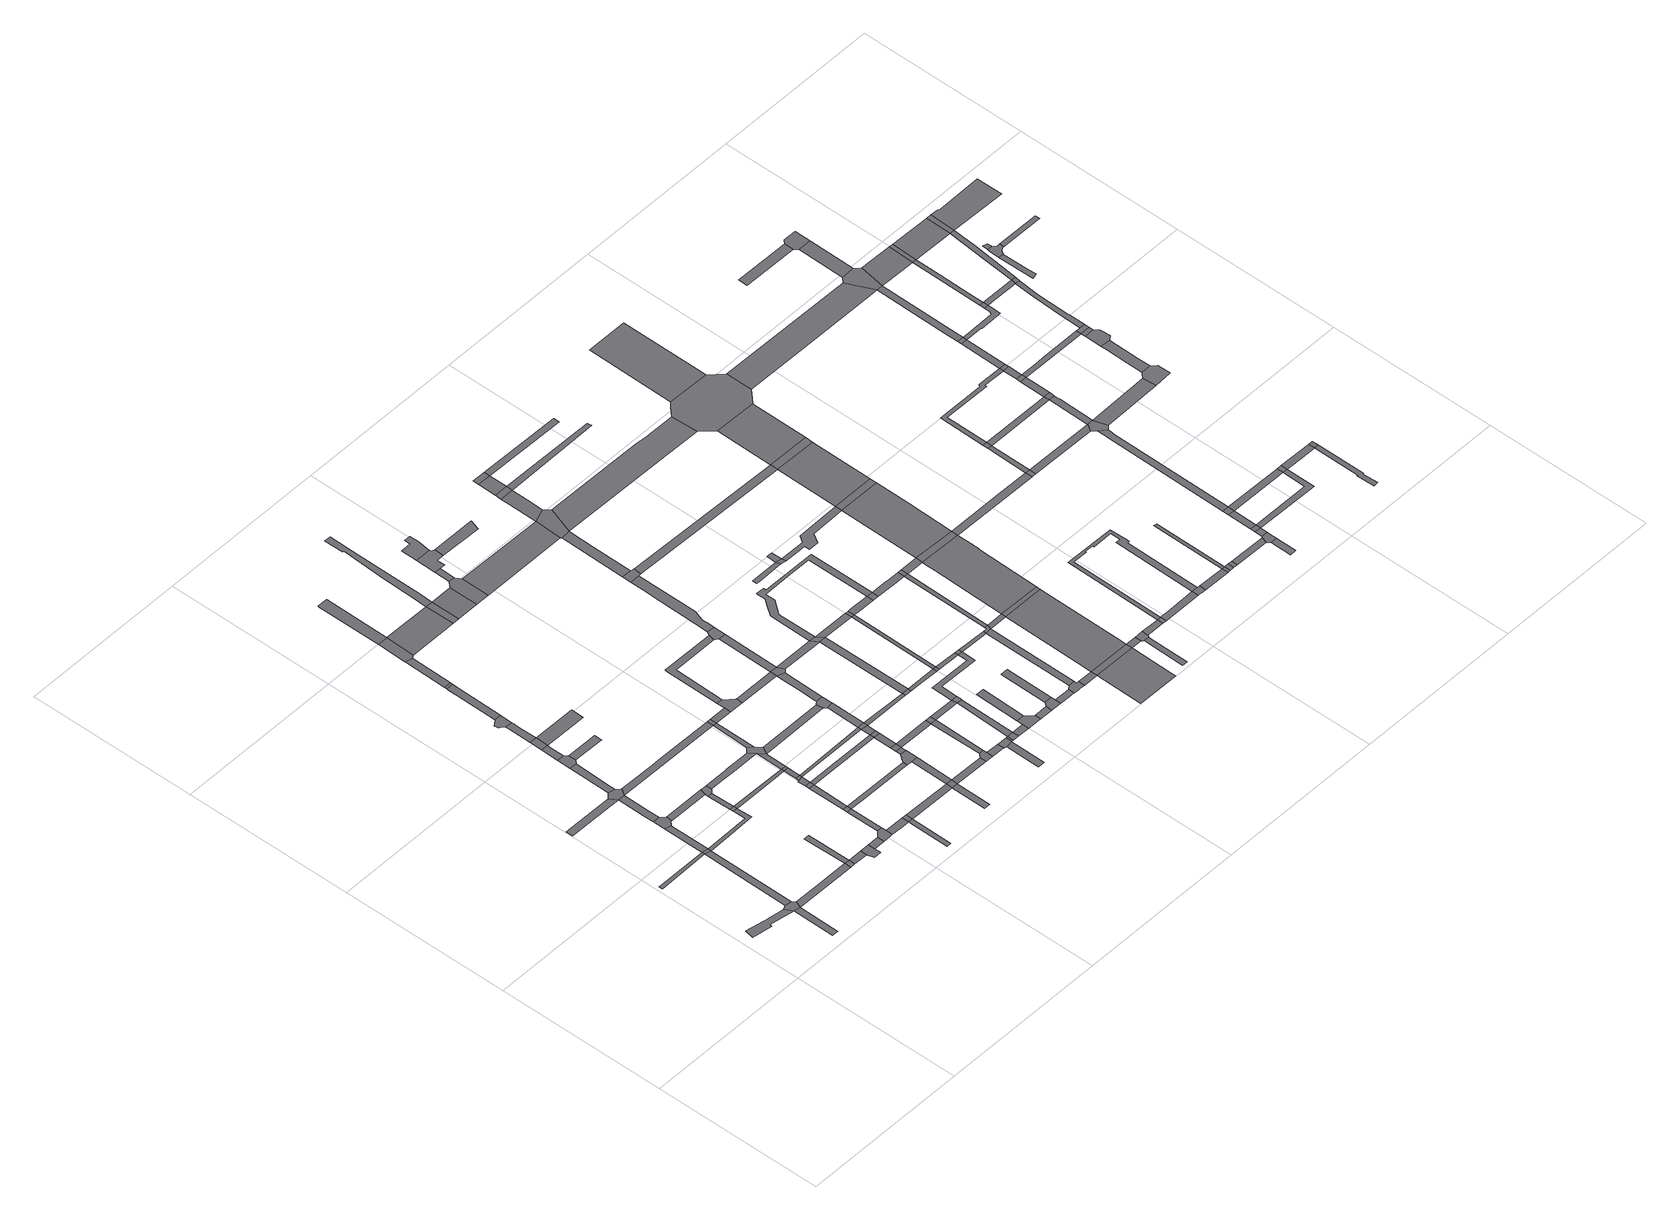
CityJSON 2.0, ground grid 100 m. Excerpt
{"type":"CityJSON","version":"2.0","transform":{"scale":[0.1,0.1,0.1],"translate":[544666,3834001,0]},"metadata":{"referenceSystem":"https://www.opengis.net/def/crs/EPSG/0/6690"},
"CityObjects":{
"road1":{"type":"Road","attributes":{"RoadStructureAttribute.sectionType":"1"},"geometry":[{"type":"MultiSurface","lod":"1","boundaries":[[[0,1,2,3,4,5,6,7,8,9,10,11]]]}]},
"road2":{"type":"Road","attributes":{"RoadStructureAttribute.sectionType":"1"},"geometry":[{"type":"MultiSurface","lod":"1","boundaries":[[[10,12,13,14]]]}]},
"road3":{"type":"Road","geometry":[{"type":"MultiSurface","lod":"1","boundaries":[[[15,16,17,11,10,14,18,19]]]}]},
"road4":{"type":"Road","attributes":{"RoadStructureAttribute.sectionType":"1"},"geometry":[{"type":"MultiSurface","lod":"1","boundaries":[[[20,21,22,23,24]]]}]},
"road5":{"type":"Road","attributes":{"RoadStructureAttribute.sectionType":"1"},"geometry":[{"type":"MultiSurface","lod":"1","boundaries":[[[23,25,15,19,26,27]]]}]},
"road6":{"type":"Road","attributes":{"RoadStructureAttribute.sectionType":"1"},"geometry":[{"type":"MultiSurface","lod":"1","boundaries":[[[28,29,30,31,32]]]}]},
"road7":{"type":"Road","geometry":[{"type":"MultiSurface","lod":"1","boundaries":[[[24,23,27,33]]]}]},
"road8":{"type":"Road","attributes":{"RoadStructureAttribute.sectionType":"1"},"geometry":[{"type":"MultiSurface","lod":"1","boundaries":[[[34,35,18,14,36,37]]]}]},
"road9":{"type":"Road","attributes":{"RoadStructureAttribute.sectionType":"1"},"geometry":[{"type":"MultiSurface","lod":"1","boundaries":[[[38,24,33,39]]]}]},
"road10":{"type":"Road","geometry":[{"type":"MultiSurface","lod":"1","boundaries":[[[40,41,38,39,42,43,44,45,46,47]]]}]},
"road11":{"type":"Road","attributes":{"RoadStructureAttribute.sectionType":"1"},"geometry":[{"type":"MultiSurface","lod":"1","boundaries":[[[31,48,40,47,49,50]]]}]},
"road12":{"type":"Road","geometry":[{"type":"MultiSurface","lod":"1","boundaries":[[[51,32,31,50,52,53,54]]]}]},
"road13":{"type":"Road","attributes":{"RoadStructureAttribute.sectionType":"1"},"geometry":[{"type":"MultiSurface","lod":"1","boundaries":[[[55,56,57,58,59,60,61,62,33,27]]]}]},
"road14":{"type":"Road","geometry":[{"type":"MultiSurface","lod":"1","boundaries":[[[37,36,63,64]]]}]},
"road15":{"type":"Road","attributes":{"RoadStructureAttribute.sectionType":"1"},"geometry":[{"type":"MultiSurface","lod":"1","boundaries":[[[65,66,51,54,67,68,69]]]}]},
"road16":{"type":"Road","attributes":{"RoadStructureAttribute.sectionType":"1"},"geometry":[{"type":"MultiSurface","lod":"1","boundaries":[[[46,45,70,71]]]}]},
"road17":{"type":"Road","attributes":{"RoadStructureAttribute.sectionType":"1"},"geometry":[{"type":"MultiSurface","lod":"1","boundaries":[[[72,73,37,64]]]}]},
"road18":{"type":"Road","attributes":{"RoadStructureAttribute.sectionType":"1"},"geometry":[{"type":"MultiSurface","lod":"1","boundaries":[[[64,63,74,75]]]}]},
"road19":{"type":"Road","geometry":[{"type":"MultiSurface","lod":"1","boundaries":[[[76,65,69,77,78,79]]]}]},
"road20":{"type":"Road","attributes":{"RoadStructureAttribute.sectionType":"1"},"geometry":[{"type":"MultiSurface","lod":"1","boundaries":[[[80,76,79,81,82]]]}]},
"road21":{"type":"Road","geometry":[{"type":"MultiSurface","lod":"1","boundaries":[[[83,84,59,58]]]}]},
"road22":{"type":"Road","geometry":[{"type":"MultiSurface","lod":"1","boundaries":[[[85,80,82,86]]]}]},
"road23":{"type":"Road","geometry":[{"type":"MultiSurface","lod":"1","boundaries":[[[75,74,87,88,89,90]]]}]},
"road24":{"type":"Road","attributes":{"RoadStructureAttribute.sectionType":"1"},"geometry":[{"type":"MultiSurface","lod":"1","boundaries":[[[91,92,84,83]]]}]},
"road25":{"type":"Road","attributes":{"RoadStructureAttribute.sectionType":"1"},"geometry":[{"type":"MultiSurface","lod":"1","boundaries":[[[93,94,85,86,95,96,97,98,99]]]}]},
"road26":{"type":"Road","geometry":[{"type":"MultiSurface","lod":"1","boundaries":[[[71,70,100,92,91,101,102]]]}]},
"road27":{"type":"Road","geometry":[{"type":"MultiSurface","lod":"1","boundaries":[[[103,104,105,106,107,93,99,108]]]}]},
"road28":{"type":"Road","attributes":{"RoadStructureAttribute.sectionType":"1"},"geometry":[{"type":"MultiSurface","lod":"1","boundaries":[[[90,89,109,110]]]}]},
"road29":{"type":"Road","geometry":[{"type":"MultiSurface","lod":"1","boundaries":[[[111,112,113,78,77]]]}]},
"road30":{"type":"Road","attributes":{"RoadStructureAttribute.sectionType":"1"},"geometry":[{"type":"MultiSurface","lod":"1","boundaries":[[[114,115,116,103,108,117,118,119]]]}]},
"road31":{"type":"Road","geometry":[{"type":"MultiSurface","lod":"1","boundaries":[[[120,110,109,121,122,123,124,125]]]}]},
"road32":{"type":"Road","attributes":{"RoadStructureAttribute.sectionType":"1"},"geometry":[{"type":"MultiSurface","lod":"1","boundaries":[[[126,127,86,82]]]}]},
"road33":{"type":"Road","attributes":{"RoadStructureAttribute.sectionType":"1"},"geometry":[{"type":"MultiSurface","lod":"1","boundaries":[[[128,129,130,131,132,52,50,133,134,135]]]}]},
"road34":{"type":"Road","attributes":{"RoadStructureAttribute.sectionType":"1"},"geometry":[{"type":"MultiSurface","lod":"1","boundaries":[[[136,137,138,83,58,139,140,141,142,143]]]}]},
"road35":{"type":"Road","geometry":[{"type":"MultiSurface","lod":"1","boundaries":[[[144,114,119,145]]]}]},
"road36":{"type":"Road","attributes":{"RoadStructureAttribute.sectionType":"1"},"geometry":[{"type":"MultiSurface","lod":"1","boundaries":[[[146,120,125,147]]]}]},
"road37":{"type":"Road","attributes":{"RoadStructureAttribute.sectionType":"1"},"geometry":[{"type":"MultiSurface","lod":"1","boundaries":[[[124,123,148,149,150,151]]]}]},
"road38":{"type":"Road","attributes":{"RoadStructureAttribute.sectionType":"1"},"geometry":[{"type":"MultiSurface","lod":"1","boundaries":[[[152,153,144,145,154]]]}]},
"road39":{"type":"Road","geometry":[{"type":"MultiSurface","lod":"1","boundaries":[[[155,146,147,156]]]}]},
"road40":{"type":"Road","attributes":{"RoadStructureAttribute.sectionType":"1"},"geometry":[{"type":"MultiSurface","lod":"1","boundaries":[[[157,158,159,102,101,160,161,162,163,164]]]}]},
"road41":{"type":"Road","attributes":{"RoadStructureAttribute.sectionType":"1"},"geometry":[{"type":"MultiSurface","lod":"1","boundaries":[[[150,165,166,167]]]}]},
"road42":{"type":"Road","attributes":{"RoadStructureAttribute.sectionType":"1"},"geometry":[{"type":"MultiSurface","lod":"1","boundaries":[[[168,155,156,169]]]}]},
"road43":{"type":"Road","geometry":[{"type":"MultiSurface","lod":"1","boundaries":[[[151,150,167,170]]]}]},
"road44":{"type":"Road","geometry":[{"type":"MultiSurface","lod":"1","boundaries":[[[171,172,152,154,173,174]]]}]},
"road45":{"type":"Road","geometry":[{"type":"MultiSurface","lod":"1","boundaries":[[[175,168,169,176]]]}]},
"road46":{"type":"Road","attributes":{"RoadStructureAttribute.sectionType":"1"},"geometry":[{"type":"MultiSurface","lod":"1","boundaries":[[[177,178,179,175,176]]]}]},
"road47":{"type":"Road","geometry":[{"type":"MultiSurface","lod":"1","boundaries":[[[180,178,177,181]]]}]},
"road48":{"type":"Road","attributes":{"RoadStructureAttribute.sectionType":"1"},"geometry":[{"type":"MultiSurface","lod":"1","boundaries":[[[142,182,180,181,183,184]]]}]},
"road49":{"type":"Road","geometry":[{"type":"MultiSurface","lod":"1","boundaries":[[[143,142,184,185]]]}]},
"road50":{"type":"Road","attributes":{"RoadStructureAttribute.sectionType":"1"},"geometry":[{"type":"MultiSurface","lod":"1","boundaries":[[[163,186,143,185,187,188]]]}]},
"road51":{"type":"Road","attributes":{"RoadStructureAttribute.sectionType":"1"},"geometry":[{"type":"MultiSurface","lod":"1","boundaries":[[[189,190,191,172,171,192]]]}]},
"road52":{"type":"Road","geometry":[{"type":"MultiSurface","lod":"1","boundaries":[[[193,194,195,164,163,188,196,197,198]]]}]},
"road53":{"type":"Road","attributes":{"RoadStructureAttribute.sectionType":"1"},"geometry":[{"type":"MultiSurface","lod":"1","boundaries":[[[156,147,199,200,201]]]}]},
"road54":{"type":"Road","attributes":{"RoadStructureAttribute.sectionType":"1"},"geometry":[{"type":"MultiSurface","lod":"1","boundaries":[[[170,167,202,203,204]]]}]},
"road55":{"type":"Road","attributes":{"RoadStructureAttribute.sectionType":"1"},"geometry":[{"type":"MultiSurface","lod":"1","boundaries":[[[134,193,198,205,206]]]}]},
"road56":{"type":"Road","attributes":{"RoadStructureAttribute.sectionType":"1"},"geometry":[{"type":"MultiSurface","lod":"1","boundaries":[[[207,171,174,208,209]]]}]},
"road57":{"type":"Road","geometry":[{"type":"MultiSurface","lod":"1","boundaries":[[[135,134,206,210]]]}]},
"road58":{"type":"Road","attributes":{"RoadStructureAttribute.sectionType":"1"},"geometry":[{"type":"MultiSurface","lod":"1","boundaries":[[[211,176,169,212,213,214]]]}]},
"road59":{"type":"Road","attributes":{"RoadStructureAttribute.sectionType":"1"},"geometry":[{"type":"MultiSurface","lod":"1","boundaries":[[[215,216,181,177,217,218]]]}]},
"road60":{"type":"Road","attributes":{"RoadStructureAttribute.sectionType":"1"},"geometry":[{"type":"MultiSurface","lod":"1","boundaries":[[[210,206,219,220,221]]]}]},
"road61":{"type":"Road","attributes":{"RoadStructureAttribute.sectionType":"1"},"geometry":[{"type":"MultiSurface","lod":"1","boundaries":[[[203,222,223,224]]]}]},
"road62":{"type":"Road","geometry":[{"type":"MultiSurface","lod":"1","boundaries":[[[204,203,224,225]]]}]},
"road63":{"type":"Road","attributes":{"RoadStructureAttribute.sectionType":"1"},"geometry":[{"type":"MultiSurface","lod":"1","boundaries":[[[196,188,226,227,228,229]]]}]},
"road64":{"type":"Road","geometry":[{"type":"MultiSurface","lod":"1","boundaries":[[[209,208,230,231]]]}]},
"road65":{"type":"Road","attributes":{"RoadStructureAttribute.sectionType":"1"},"geometry":[{"type":"MultiSurface","lod":"1","boundaries":[[[232,233,204,225,234]]]}]},
"road66":{"type":"Road","geometry":[{"type":"MultiSurface","lod":"1","boundaries":[[[235,221,220,236,237,238,239,240]]]}]},
"road67":{"type":"Road","geometry":[{"type":"MultiSurface","lod":"1","boundaries":[[[241,242,201,200,232,234,243]]]}]},
"road68":{"type":"Road","attributes":{"RoadStructureAttribute.sectionType":"1"},"geometry":[{"type":"MultiSurface","lod":"1","boundaries":[[[244,241,243,245,246,247]]]}]},
"road69":{"type":"Road","attributes":{"RoadStructureAttribute.sectionType":"1"},"geometry":[{"type":"MultiSurface","lod":"1","boundaries":[[[248,231,230,249,250]]]}]},
"road70":{"type":"Road","geometry":[{"type":"MultiSurface","lod":"1","boundaries":[[[251,244,247,252]]]}]},
"road71":{"type":"Road","attributes":{"RoadStructureAttribute.sectionType":"1"},"geometry":[{"type":"MultiSurface","lod":"1","boundaries":[[[225,224,253,254]]]}]},
"road72":{"type":"Road","attributes":{"RoadStructureAttribute.sectionType":"1"},"geometry":[{"type":"MultiSurface","lod":"1","boundaries":[[[213,255,251,252,256]]]}]},
"road73":{"type":"Road","attributes":{"RoadStructureAttribute.sectionType":"1"},"geometry":[{"type":"MultiSurface","lod":"1","boundaries":[[[257,258,259,260,261,262,263,264,209,231,265,266,267,268,269,270,271]]]}]},
"road74":{"type":"Road","geometry":[{"type":"MultiSurface","lod":"1","boundaries":[[[214,213,256,272]]]}]},
"road75":{"type":"Road","attributes":{"RoadStructureAttribute.sectionType":"1"},"geometry":[{"type":"MultiSurface","lod":"1","boundaries":[[[218,214,272,273,274]]]}]},
"road76":{"type":"Road","geometry":[{"type":"MultiSurface","lod":"1","boundaries":[[[275,215,218,274]]]}]},
"road77":{"type":"Road","attributes":{"RoadStructureAttribute.sectionType":"1"},"geometry":[{"type":"MultiSurface","lod":"1","boundaries":[[[237,236,276,277]]]}]},
"road78":{"type":"Road","attributes":{"RoadStructureAttribute.sectionType":"1"},"geometry":[{"type":"MultiSurface","lod":"1","boundaries":[[[278,279,280,215,275]]]}]},
"road79":{"type":"Road","geometry":[{"type":"MultiSurface","lod":"1","boundaries":[[[281,250,249,282,283,284]]]}]},
"road80":{"type":"Road","attributes":{"RoadStructureAttribute.sectionType":"1"},"geometry":[{"type":"MultiSurface","lod":"1","boundaries":[[[285,286,287,235,240,288,289,290]]]}]},
"road81":{"type":"Road","attributes":{"RoadStructureAttribute.sectionType":"1"},"geometry":[{"type":"MultiSurface","lod":"1","boundaries":[[[252,247,291,292]]]}]},
"road82":{"type":"Road","geometry":[{"type":"MultiSurface","lod":"1","boundaries":[[[293,229,228,294,279,278,295,296]]]}]},
"road83":{"type":"Road","geometry":[{"type":"MultiSurface","lod":"1","boundaries":[[[297,254,253,298,299,300]]]}]},
"road84":{"type":"Road","attributes":{"RoadStructureAttribute.sectionType":"1"},"geometry":[{"type":"MultiSurface","lod":"1","boundaries":[[[301,281,284,302]]]}]},
"road85":{"type":"Road","attributes":{"RoadStructureAttribute.sectionType":"1"},"geometry":[{"type":"MultiSurface","lod":"1","boundaries":[[[299,298,303,304,305]]]}]},
"road86":{"type":"Road","attributes":{"RoadStructureAttribute.sectionType":"1"},"geometry":[{"type":"MultiSurface","lod":"1","boundaries":[[[276,306,307,308,293,296,309,310]]]}]},
"road87":{"type":"Road","attributes":{"RoadStructureAttribute.sectionType":"1"},"geometry":[{"type":"MultiSurface","lod":"1","boundaries":[[[311,291,297,300]]]}]},
"road88":{"type":"Road","attributes":{"RoadStructureAttribute.sectionType":"1"},"geometry":[{"type":"MultiSurface","lod":"1","boundaries":[[[275,274,312,313,314]]]}]},
"road89":{"type":"Road","attributes":{"RoadStructureAttribute.sectionType":"1"},"geometry":[{"type":"MultiSurface","lod":"1","boundaries":[[[315,316,317,318,319]]]}]},
"road90":{"type":"Road","geometry":[{"type":"MultiSurface","lod":"1","boundaries":[[[320,301,302,321,322,323,324,325,326]]]}]},
"road91":{"type":"Road","geometry":[{"type":"MultiSurface","lod":"1","boundaries":[[[277,276,310,327,328]]]}]},
"road92":{"type":"Road","geometry":[{"type":"MultiSurface","lod":"1","boundaries":[[[292,291,311,329]]]}]},
"road93":{"type":"Road","geometry":[{"type":"MultiSurface","lod":"1","boundaries":[[[305,304,330,316,315,331,332]]]}]},
"road94":{"type":"Road","attributes":{"RoadStructureAttribute.sectionType":"1"},"geometry":[{"type":"MultiSurface","lod":"1","boundaries":[[[333,334,335,320,326,336,337]]]}]},
"road95":{"type":"Road","attributes":{"RoadStructureAttribute.sectionType":"1"},"geometry":[{"type":"MultiSurface","lod":"1","boundaries":[[[332,331,338,339]]]}]},
"road96":{"type":"Road","attributes":{"RoadStructureAttribute.sectionType":"1"},"geometry":[{"type":"MultiSurface","lod":"1","boundaries":[[[340,277,328,341]]]}]},
"road97":{"type":"Road","geometry":[{"type":"MultiSurface","lod":"1","boundaries":[[[339,338,342,343]]]}]},
"road98":{"type":"Road","attributes":{"RoadStructureAttribute.sectionType":"1"},"geometry":[{"type":"MultiSurface","lod":"1","boundaries":[[[329,311,344,345]]]}]},
"road99":{"type":"Road","geometry":[{"type":"MultiSurface","lod":"1","boundaries":[[[346,290,289,347,340,341,348]]]}]},
"road100":{"type":"Road","attributes":{"RoadStructureAttribute.sectionType":"1"},"geometry":[{"type":"MultiSurface","lod":"1","boundaries":[[[343,342,349,350]]]}]},
"road101":{"type":"Road","attributes":{"RoadStructureAttribute.sectionType":"1"},"geometry":[{"type":"MultiSurface","lod":"1","boundaries":[[[344,339,343,351]]]}]},
"road102":{"type":"Road","geometry":[{"type":"MultiSurface","lod":"1","boundaries":[[[352,314,313,353,354]]]}]},
"road103":{"type":"Road","attributes":{"RoadStructureAttribute.sectionType":"1"},"geometry":[{"type":"MultiSurface","lod":"1","boundaries":[[[355,328,327,356,357,358,359]]]}]},
"road104":{"type":"Road","attributes":{"RoadStructureAttribute.sectionType":"1"},"geometry":[{"type":"MultiSurface","lod":"1","boundaries":[[[360,283,282,361,362]]]}]},
"road105":{"type":"Road","attributes":{"RoadStructureAttribute.sectionType":"1"},"geometry":[{"type":"MultiSurface","lod":"1","boundaries":[[[363,364,324,323]]]}]},
"road106":{"type":"Road","geometry":[{"type":"MultiSurface","lod":"1","boundaries":[[[345,344,351,365,366]]]}]},
"road107":{"type":"Road","attributes":{"RoadStructureAttribute.sectionType":"1"},"geometry":[{"type":"MultiSurface","lod":"1","boundaries":[[[367,368,369,370,371,346,348,372,373,374,375,376]]]}]},
"road108":{"type":"Road","geometry":[{"type":"MultiSurface","lod":"1","boundaries":[[[377,350,349,378,379,380]]]}]},
"road109":{"type":"Road","attributes":{"RoadStructureAttribute.sectionType":"1"},"geometry":[{"type":"MultiSurface","lod":"1","boundaries":[[[358,381,314,352,382]]]}]},
"road110":{"type":"Road","attributes":{"RoadStructureAttribute.sectionType":"1"},"geometry":[{"type":"MultiSurface","lod":"1","boundaries":[[[352,354,383,384,385]]]}]},
"road111":{"type":"Road","attributes":{"RoadStructureAttribute.sectionType":"1"},"geometry":[{"type":"MultiSurface","lod":"1","boundaries":[[[386,387,377,380]]]}]},
"road112":{"type":"Road","geometry":[{"type":"MultiSurface","lod":"1","boundaries":[[[359,358,382,388]]]}]},
"road113":{"type":"Road","attributes":{"RoadStructureAttribute.sectionType":"1"},"geometry":[{"type":"MultiSurface","lod":"1","boundaries":[[[379,378,389,390]]]}]},
"road114":{"type":"Road","geometry":[{"type":"MultiSurface","lod":"1","boundaries":[[[391,367,376,392,393,394]]]}]},
"road115":{"type":"Road","attributes":{"RoadStructureAttribute.sectionType":"1"},"geometry":[{"type":"MultiSurface","lod":"1","boundaries":[[[395,396,397,398,399,345,366,400,401,402]]]}]},
"road116":{"type":"Road","geometry":[{"type":"MultiSurface","lod":"1","boundaries":[[[403,385,384,404]]]}]},
"road117":{"type":"Road","geometry":[{"type":"MultiSurface","lod":"1","boundaries":[[[405,390,389,406,407,408]]]}]},
"road118":{"type":"Road","attributes":{"RoadStructureAttribute.sectionType":"1"},"geometry":[{"type":"MultiSurface","lod":"1","boundaries":[[[409,410,411,391,394]]]}]},
"road119":{"type":"Road","attributes":{"RoadStructureAttribute.sectionType":"1"},"geometry":[{"type":"MultiSurface","lod":"1","boundaries":[[[412,413,388,382,414,415,416]]]}]},
"road120":{"type":"Road","attributes":{"RoadStructureAttribute.sectionType":"1"},"geometry":[{"type":"MultiSurface","lod":"1","boundaries":[[[403,404,395,417]]]}]},
"road121":{"type":"Road","attributes":{"RoadStructureAttribute.sectionType":"1"},"geometry":[{"type":"MultiSurface","lod":"1","boundaries":[[[418,419,405,408]]]}]},
"road122":{"type":"Road","attributes":{"RoadStructureAttribute.sectionType":"1"},"geometry":[{"type":"MultiSurface","lod":"1","boundaries":[[[415,385,403,420]]]}]},
"road123":{"type":"Road","attributes":{"RoadStructureAttribute.sectionType":"1"},"geometry":[{"type":"MultiSurface","lod":"1","boundaries":[[[421,407,406,422,423,424]]]}]},
"road124":{"type":"Road","geometry":[{"type":"MultiSurface","lod":"1","boundaries":[[[425,362,361,426,427,411,410,428]]]}]},
"road125":{"type":"Road","geometry":[{"type":"MultiSurface","lod":"1","boundaries":[[[417,395,402,429]]]}]},
"road126":{"type":"Road","geometry":[{"type":"MultiSurface","lod":"1","boundaries":[[[416,415,420,430]]]}]},
"road127":{"type":"Road","geometry":[{"type":"MultiSurface","lod":"1","boundaries":[[[431,424,423,432,433,434,435,436,437]]]}]},
"road128":{"type":"Road","attributes":{"RoadStructureAttribute.sectionType":"1"},"geometry":[{"type":"MultiSurface","lod":"1","boundaries":[[[438,439,440,441,362,425,442,443,444]]]}]},
"road129":{"type":"Road","attributes":{"RoadStructureAttribute.sectionType":"1"},"geometry":[{"type":"MultiSurface","lod":"1","boundaries":[[[445,446,447,448,449,450,451,452,453,454,455,359,388,456,457,458,459,460,461,462,463,464]]]}]},
"road130":{"type":"Road","geometry":[{"type":"MultiSurface","lod":"1","boundaries":[[[465,466,438,444,467]]]}]},
"road131":{"type":"Road","attributes":{"RoadStructureAttribute.sectionType":"1"},"geometry":[{"type":"MultiSurface","lod":"1","boundaries":[[[468,465,467,469]]]}]},
"road132":{"type":"Road","attributes":{"RoadStructureAttribute.sectionType":"1"},"geometry":[{"type":"MultiSurface","lod":"1","boundaries":[[[470,471,472,473,430,420,474,475,463]]]}]},
"road133":{"type":"Road","attributes":{"RoadStructureAttribute.sectionType":"1"},"geometry":[{"type":"MultiSurface","lod":"1","boundaries":[[[429,402,476,477]]]}]},
"road134":{"type":"Road","attributes":{"RoadStructureAttribute.sectionType":"1"},"geometry":[{"type":"MultiSurface","lod":"1","boundaries":[[[435,434,478,479]]]}]},
"road135":{"type":"Road","attributes":{"RoadStructureAttribute.sectionType":"1"},"geometry":[{"type":"MultiSurface","lod":"1","boundaries":[[[480,481,482,483,484]]]}]},
"road136":{"type":"Road","geometry":[{"type":"MultiSurface","lod":"1","boundaries":[[[485,468,469,486]]]}]},
"road137":{"type":"Road","attributes":{"RoadStructureAttribute.sectionType":"1"},"geometry":[{"type":"MultiSurface","lod":"1","boundaries":[[[487,476,431,437]]]}]},
"road138":{"type":"Road","geometry":[{"type":"MultiSurface","lod":"1","boundaries":[[[463,475,488,464]]]}]},
"road139":{"type":"Road","geometry":[{"type":"MultiSurface","lod":"1","boundaries":[[[489,490,477,476,487,491]]]}]},
"road140":{"type":"Road","geometry":[{"type":"MultiSurface","lod":"1","boundaries":[[[480,484,492,493]]]}]},
"road141":{"type":"Road","geometry":[{"type":"MultiSurface","lod":"1","boundaries":[[[494,495,480,493]]]}]},
"road142":{"type":"Road","attributes":{"function":"3","RoadStructureAttribute.sectionType":"1"},"geometry":[{"type":"MultiSurface","lod":"1","boundaries":[[[478,496,497,498,499]]]}]},
"road143":{"type":"Road","geometry":[{"type":"MultiSurface","lod":"1","boundaries":[[[479,478,499,500]]]}]},
"road144":{"type":"Road","attributes":{"RoadStructureAttribute.sectionType":"1"},"geometry":[{"type":"MultiSurface","lod":"1","boundaries":[[[491,487,501,502]]]}]},
"road145":{"type":"Road","attributes":{"RoadStructureAttribute.sectionType":"1"},"geometry":[{"type":"MultiSurface","lod":"1","boundaries":[[[503,504,505,464,488,506,507,508,509]]]}]},
"road146":{"type":"Road","attributes":{"RoadStructureAttribute.sectionType":"1"},"geometry":[{"type":"MultiSurface","lod":"1","boundaries":[[[508,489,491,510]]]}]},
"road147":{"type":"Road","attributes":{"RoadStructureAttribute.sectionType":"1"},"geometry":[{"type":"MultiSurface","lod":"1","boundaries":[[[393,392,511,512]]]}]},
"road148":{"type":"Road","attributes":{"function":"3","RoadStructureAttribute.sectionType":"1"},"geometry":[{"type":"MultiSurface","lod":"1","boundaries":[[[501,513,514,515,479,500,516,517,518]]]}]},
"road149":{"type":"Road","geometry":[{"type":"MultiSurface","lod":"1","boundaries":[[[509,508,510,519]]]}]},
"road150":{"type":"Road","attributes":{"RoadStructureAttribute.sectionType":"1"},"geometry":[{"type":"MultiSurface","lod":"1","boundaries":[[[520,521,467,444]]]}]},
"road151":{"type":"Road","attributes":{"RoadStructureAttribute.sectionType":"1"},"geometry":[{"type":"MultiSurface","lod":"1","boundaries":[[[522,523,486,469]]]}]},
"road152":{"type":"Road","attributes":{"RoadStructureAttribute.sectionType":"1"},"geometry":[{"type":"MultiSurface","lod":"1","boundaries":[[[500,499,524,525,526]]]}]},
"road153":{"type":"Road","attributes":{"RoadStructureAttribute.sectionType":"1"},"geometry":[{"type":"MultiSurface","lod":"1","boundaries":[[[527,528,428,410,529,530,531,532]]]}]},
"road154":{"type":"Road","attributes":{"RoadStructureAttribute.sectionType":"1"},"geometry":[{"type":"MultiSurface","lod":"1","boundaries":[[[533,534,535,536]]]}]},
"road155":{"type":"Road","attributes":{"RoadStructureAttribute.sectionType":"1"},"geometry":[{"type":"MultiSurface","lod":"1","boundaries":[[[537,538,539,493,492,540,541,542,543,544]]]}]},
"road156":{"type":"Road","attributes":{"RoadStructureAttribute.sectionType":"1"},"geometry":[{"type":"MultiSurface","lod":"1","boundaries":[[[519,510,545,546,547]]]}]},
"road157":{"type":"Road","geometry":[{"type":"MultiSurface","lod":"1","boundaries":[[[502,501,518,548]]]}]},
"road158":{"type":"Road","geometry":[{"type":"MultiSurface","lod":"1","boundaries":[[[526,525,549,550,533,536,551,552,553,554]]]}]},
"road159":{"type":"Road","attributes":{"function":"3","RoadStructureAttribute.sectionType":"1"},"geometry":[{"type":"MultiSurface","lod":"1","boundaries":[[[546,555,556,557,558,502,548,559,560,561,562,563]]]}]},
"road160":{"type":"Road","attributes":{"RoadStructureAttribute.sectionType":"1"},"geometry":[{"type":"MultiSurface","lod":"1","boundaries":[[[554,553,564,565]]]}]},
"road161":{"type":"Road","geometry":[{"type":"MultiSurface","lod":"1","boundaries":[[[547,546,563,566]]]}]},
"road162":{"type":"Road","geometry":[{"type":"MultiSurface","lod":"1","boundaries":[[[565,564,567,568]]]}]},
"road163":{"type":"Road","attributes":{"function":"3","RoadStructureAttribute.sectionType":"1"},"geometry":[{"type":"MultiSurface","lod":"1","boundaries":[[[544,547,566,569,570]]]}]},
"road164":{"type":"Road","attributes":{"RoadStructureAttribute.sectionType":"1"},"geometry":[{"type":"MultiSurface","lod":"1","boundaries":[[[571,572,573,568,567,574]]]}]},
"road165":{"type":"Road","geometry":[{"type":"MultiSurface","lod":"1","boundaries":[[[537,544,570,575]]]}]},
"road166":{"type":"Road","attributes":{"function":"3","RoadStructureAttribute.sectionType":"1"},"geometry":[{"type":"MultiSurface","lod":"1","boundaries":[[[511,537,575,576]]]}]},
"road167":{"type":"Road","attributes":{"RoadStructureAttribute.sectionType":"1"},"geometry":[{"type":"MultiSurface","lod":"1","boundaries":[[[577,578,579,580,581,582,565,568,583,584,585,586,587,588,589,590,571,591]]]}]},
"road168":{"type":"Road","geometry":[{"type":"MultiSurface","lod":"1","boundaries":[[[571,574,592,593,594,595,596,591]]]}]},
"road169":{"type":"Road","geometry":[{"type":"MultiSurface","lod":"1","boundaries":[[[512,511,576,597]]]}]},
"road170":{"type":"Road","attributes":{"function":"3","RoadStructureAttribute.sectionType":"1"},"geometry":[{"type":"MultiSurface","lod":"1","boundaries":[[[598,512,597,599]]]}]},
"road171":{"type":"Road","attributes":{"RoadStructureAttribute.sectionType":"1"},"geometry":[{"type":"MultiSurface","lod":"1","boundaries":[[[595,594,600,601]]]}]},
"road172":{"type":"Road","attributes":{"RoadStructureAttribute.sectionType":"1"},"geometry":[{"type":"MultiSurface","lod":"1","boundaries":[[[602,603,566,563,604,605]]]}]},
"road173":{"type":"Road","geometry":[{"type":"MultiSurface","lod":"1","boundaries":[[[606,607,532,531,598,599,608,609,610,611]]]}]},
"road174":{"type":"Road","geometry":[{"type":"MultiSurface","lod":"1","boundaries":[[[601,600,612,613]]]}]},
"road175":{"type":"Road","attributes":{"RoadStructureAttribute.sectionType":"1"},"geometry":[{"type":"MultiSurface","lod":"1","boundaries":[[[614,613,612,615,616,617]]]}]},
"road176":{"type":"Road","geometry":[{"type":"MultiSurface","lod":"1","boundaries":[[[617,616,618,619]]]}]},
"road177":{"type":"Road","attributes":{"RoadStructureAttribute.sectionType":"1"},"geometry":[{"type":"MultiSurface","lod":"1","boundaries":[[[620,621,622,601,613]]]}]},
"road178":{"type":"Road","attributes":{"function":"3","RoadStructureAttribute.sectionType":"1"},"geometry":[{"type":"MultiSurface","lod":"1","boundaries":[[[623,606,611,624]]]}]},
"road179":{"type":"Road","attributes":{"RoadStructureAttribute.sectionType":"1"},"geometry":[{"type":"MultiSurface","lod":"1","boundaries":[[[619,618,625,626,627,628]]]}]},
"road180":{"type":"Road","geometry":[{"type":"MultiSurface","lod":"1","boundaries":[[[605,604,629,630]]]}]},
"road181":{"type":"Road","attributes":{"RoadStructureAttribute.sectionType":"1"},"geometry":[{"type":"MultiSurface","lod":"1","boundaries":[[[631,605,630,632]]]}]},
"road182":{"type":"Road","attributes":{"RoadStructureAttribute.sectionType":"1"},"geometry":[{"type":"MultiSurface","lod":"1","boundaries":[[[633,634,635,636]]]}]},
"road183":{"type":"Road","geometry":[{"type":"MultiSurface","lod":"1","boundaries":[[[637,638,639,628,627,640,641,633,636,642]]]}]},
"road184":{"type":"Road","geometry":[{"type":"MultiSurface","lod":"1","boundaries":[[[643,631,632,644]]]}]},
"road185":{"type":"Road","attributes":{"RoadStructureAttribute.sectionType":"1"},"geometry":[{"type":"MultiSurface","lod":"1","boundaries":[[[645,637,642,646,647]]]}]},
"road186":{"type":"Road","geometry":[{"type":"MultiSurface","lod":"1","boundaries":[[[648,645,647,649]]]}]},
"road187":{"type":"Road","attributes":{"RoadStructureAttribute.sectionType":"1"},"geometry":[{"type":"MultiSurface","lod":"1","boundaries":[[[650,648,649,651,652]]]}]},
"road188":{"type":"Road","geometry":[{"type":"MultiSurface","lod":"1","boundaries":[[[653,654,650,652]]]}]},
"road189":{"type":"Road","attributes":{"RoadStructureAttribute.sectionType":"1"},"geometry":[{"type":"MultiSurface","lod":"1","boundaries":[[[630,629,655,656,657]]]}]},
"road190":{"type":"Road","attributes":{"RoadStructureAttribute.sectionType":"1"},"geometry":[{"type":"MultiSurface","lod":"1","boundaries":[[[658,659,660,654,653,661,662,663]]]}]},
"road191":{"type":"Road","attributes":{"RoadStructureAttribute.sectionType":"1"},"geometry":[{"type":"MultiSurface","lod":"1","boundaries":[[[644,632,664,665]]]}]},
"road192":{"type":"Road","attributes":{"RoadStructureAttribute.sectionType":"1"},"geometry":[{"type":"MultiSurface","lod":"1","boundaries":[[[666,667,668,643,644,669,670,671,672,673]]]}]},
"road193":{"type":"Road","attributes":{"RoadStructureAttribute.sectionType":"1"},"geometry":[{"type":"MultiSurface","lod":"1","boundaries":[[[674,675,649,647,676,677]]]}]},
"road194":{"type":"Road","attributes":{"RoadStructureAttribute.sectionType":"1"},"geometry":[{"type":"MultiSurface","lod":"1","boundaries":[[[653,652,678,674,679]]]}]},
"road195":{"type":"Road","attributes":{"RoadStructureAttribute.sectionType":"1"},"geometry":[{"type":"MultiSurface","lod":"1","boundaries":[[[610,609,680,681,682]]]}]},
"road196":{"type":"Road","geometry":[{"type":"MultiSurface","lod":"1","boundaries":[[[683,657,656,658,663,684]]]}]},
"road197":{"type":"Road","attributes":{"RoadStructureAttribute.sectionType":"1"},"geometry":[{"type":"MultiSurface","lod":"1","boundaries":[[[664,685,657,683,686,687,688]]]}]},
"road198":{"type":"Road","geometry":[{"type":"MultiSurface","lod":"1","boundaries":[[[665,664,688,689]]]}]},
"road199":{"type":"Road","geometry":[{"type":"MultiSurface","lod":"1","boundaries":[[[679,674,677,690]]]}]},
"road200":{"type":"Road","attributes":{"RoadStructureAttribute.sectionType":"1"},"geometry":[{"type":"MultiSurface","lod":"1","boundaries":[[[691,665,689,692,693]]]}]},
"road201":{"type":"Road","geometry":[{"type":"MultiSurface","lod":"1","boundaries":[[[694,691,693,695]]]}]},
"road202":{"type":"Road","attributes":{"RoadStructureAttribute.sectionType":"1"},"geometry":[{"type":"MultiSurface","lod":"1","boundaries":[[[672,696,694,695,697]]]}]},
"road203":{"type":"Road","geometry":[{"type":"MultiSurface","lod":"1","boundaries":[[[673,672,697,698]]]}]},
"road204":{"type":"Road","attributes":{"RoadStructureAttribute.sectionType":"1"},"geometry":[{"type":"MultiSurface","lod":"1","boundaries":[[[699,683,684,700]]]}]},
"road205":{"type":"Road","attributes":{"RoadStructureAttribute.sectionType":"1"},"geometry":[{"type":"MultiSurface","lod":"1","boundaries":[[[701,673,698,702]]]}]},
"road206":{"type":"Road","attributes":{"RoadStructureAttribute.sectionType":"1"},"geometry":[{"type":"MultiSurface","lod":"1","boundaries":[[[690,677,703,704,705,706]]]}]},
"road207":{"type":"Road","geometry":[{"type":"MultiSurface","lod":"1","boundaries":[[[707,701,702,708]]]}]},
"road208":{"type":"Road","attributes":{"RoadStructureAttribute.sectionType":"1"},"geometry":[{"type":"MultiSurface","lod":"1","boundaries":[[[709,710,711,705,712,713,714,715]]]}]},
"road209":{"type":"Road","geometry":[{"type":"MultiSurface","lod":"1","boundaries":[[[706,705,711,716]]]}]},
"road210":{"type":"Road","attributes":{"RoadStructureAttribute.sectionType":"1"},"geometry":[{"type":"MultiSurface","lod":"1","boundaries":[[[717,718,719,720]]]}]},
"road211":{"type":"Road","attributes":{"RoadStructureAttribute.sectionType":"1"},"geometry":[{"type":"MultiSurface","lod":"1","boundaries":[[[681,721,722,723,724,707,708,725,726]]]}]},
"road212":{"type":"Road","attributes":{"RoadStructureAttribute.sectionType":"1"},"geometry":[{"type":"MultiSurface","lod":"1","boundaries":[[[727,728,729,695,693,730,731]]]}]},
"road213":{"type":"Road","attributes":{"RoadStructureAttribute.sectionType":"1"},"geometry":[{"type":"MultiSurface","lod":"1","boundaries":[[[732,733,734,735,708,702,736,737,738,739,740,741]]]}]},
"road214":{"type":"Road","geometry":[{"type":"MultiSurface","lod":"1","boundaries":[[[742,743,682,681,726,744]]]}]},
"road215":{"type":"Road","geometry":[{"type":"MultiSurface","lod":"1","boundaries":[[[745,746,747,699,700,748,749]]]}]},
"road216":{"type":"Road","attributes":{"RoadStructureAttribute.sectionType":"1"},"geometry":[{"type":"MultiSurface","lod":"1","boundaries":[[[750,743,742,751]]]}]},
"road217":{"type":"Road","attributes":{"RoadStructureAttribute.sectionType":"1"},"geometry":[{"type":"MultiSurface","lod":"1","boundaries":[[[752,753,754,746,745,755,756]]]}]},
"road218":{"type":"Road","geometry":[{"type":"MultiSurface","lod":"1","boundaries":[[[757,732,741,758]]]}]},
"road219":{"type":"Road","geometry":[{"type":"MultiSurface","lod":"1","boundaries":[[[759,720,719,750,751,760]]]}]},
"road220":{"type":"Road","geometry":[{"type":"MultiSurface","lod":"1","boundaries":[[[761,762,763,752,756,764,765]]]}]},
"road221":{"type":"Road","attributes":{"RoadStructureAttribute.sectionType":"1"},"geometry":[{"type":"MultiSurface","lod":"1","boundaries":[[[744,726,766,767]]]}]},
"road222":{"type":"Road","attributes":{"RoadStructureAttribute.sectionType":"1"},"geometry":[{"type":"MultiSurface","lod":"1","boundaries":[[[730,762,761,768]]]}]},
"road223":{"type":"Road","geometry":[{"type":"MultiSurface","lod":"1","boundaries":[[[731,730,768,769,770]]]}]},
"road224":{"type":"Road","attributes":{"RoadStructureAttribute.sectionType":"1"},"geometry":[{"type":"MultiSurface","lod":"1","boundaries":[[[766,771,757,758,772,773,774]]]}]},
"road225":{"type":"Road","attributes":{"RoadStructureAttribute.sectionType":"1"},"geometry":[{"type":"MultiSurface","lod":"1","boundaries":[[[775,758,741,776,777,778,779]]]}]},
"road226":{"type":"Road","attributes":{"RoadStructureAttribute.sectionType":"1"},"geometry":[{"type":"MultiSurface","lod":"1","boundaries":[[[778,780,781,782,770,769,783,784,785,786]]]}]},
"road227":{"type":"Road","geometry":[{"type":"MultiSurface","lod":"1","boundaries":[[[767,766,774,787]]]}]},
"road228":{"type":"Road","geometry":[{"type":"MultiSurface","lod":"1","boundaries":[[[779,778,786,788]]]}]},
"road229":{"type":"Road","attributes":{"RoadStructureAttribute.sectionType":"1"},"geometry":[{"type":"MultiSurface","lod":"1","boundaries":[[[787,774,789,790,791,792,793]]]}]},
"road230":{"type":"Road","attributes":{"RoadStructureAttribute.sectionType":"1"},"geometry":[{"type":"MultiSurface","lod":"1","boundaries":[[[792,794,779,788,795,796]]]}]},
"road231":{"type":"Road","attributes":{"RoadStructureAttribute.sectionType":"1"},"geometry":[{"type":"MultiSurface","lod":"1","boundaries":[[[797,798,799,800,801]]]}]},
"road232":{"type":"Road","geometry":[{"type":"MultiSurface","lod":"1","boundaries":[[[802,803,797,801,804,805,806,807,808,809,810,811,812]]]}]},
"road233":{"type":"Road","geometry":[{"type":"MultiSurface","lod":"1","boundaries":[[[813,814,802,812]]]}]},
"road234":{"type":"Road","geometry":[{"type":"MultiSurface","lod":"1","boundaries":[[[793,792,796,815]]]}]},
"road235":{"type":"Road","attributes":{"RoadStructureAttribute.sectionType":"1"},"geometry":[{"type":"MultiSurface","lod":"1","boundaries":[[[809,808,816,817]]]}]},
"road236":{"type":"Road","attributes":{"RoadStructureAttribute.sectionType":"1"},"geometry":[{"type":"MultiSurface","lod":"1","boundaries":[[[818,819,815,796,820,821,822,823]]]}]}
},
"vertices":[
[207,373,0],[184,377,0],[75,398,0],[65,345,0],[181,326,0],[182,326,0],[185,338,0],[185,340,0],[187,340,0],[203,338,0],[332,315,0],[305,358,0],
[330,68,0],[366,68,0],[368,310,0],
[332,372,0],[331,371,0],[307,359,0],[382,347,0],[369,365,0],
[24,907,0],[24,890,0],[24,884,0],[336,890,0],[336,907,0],
[335,881,0],[370,877,0],[371,882,0],
[8,1486,0],[7,1445,0],[244,1444,0],[337,1443,0],[307,1484,0],
[373,901,0],
[727,345,0],[533,346,0],[731,307,0],[732,345,0],
[335,1145,0],[371,1136,0],
[335,1218,0],[335,1155,0],[376,1142,0],[380,1146,0],[391,1158,0],[397,1158,0],[403,1195,0],[375,1218,0],
[335,1282,0],[375,1282,0],[378,1442,0],
[339,1512,0],[400,1480,0],[398,1481,0],[379,1502,0],
[528,885,0],[671,888,0],[668,972,0],[668,978,0],[642,977,0],[643,956,0],[644,905,0],[558,904,0],
[761,307,0],[762,345,0],
[342,1757,0],[339,1534,0],[379,1507,0],[379,1533,0],[383,1756,0],
[639,1158,0],[646,1193,0],
[759,602,0],[729,602,0],
[845,306,0],[845,345,0],
[343,1837,0],[401,1775,0],[401,1820,0],[384,1836,0],
[345,1941,0],[385,1929,0],[386,1941,0],
[668,1000,0],[642,1000,0],
[346,2016,0],[387,2015,0],
[859,266,0],[901,266,0],[901,305,0],[901,345,0],
[666,1138,0],[639,1137,0],
[348,2175,0],[348,2158,0],[388,2110,0],[388,2140,0],[388,2154,0],[388,2157,0],[388,2171,0],
[639,1155,0],[686,1158,0],[686,1192,0],
[349,2244,0],[328,2228,0],[316,2219,0],[321,2194,0],[329,2189,0],[389,2243,0],
[969,305,0],[970,345,0],
[587,1772,0],[587,1794,0],[587,1817,0],
[354,2555,0],[353,2542,0],[353,2485,0],[394,2471,0],[394,2501,0],[395,2554,0],
[1001,374,0],[987,305,0],[1017,306,0],[1028,306,0],[1029,346,0],[1029,374,0],
[641,1939,0],[642,2013,0],
[979,1475,0],[961,1475,0],[684,1477,0],[648,1477,0],[636,1478,0],[393,1442,0],[1013,1436,0],[1013,1475,0],
[947,995,0],[838,997,0],[714,999,0],[678,978,0],[838,978,0],[968,979,0],[1008,979,0],[1008,994,0],
[354,2570,0],[395,2569,0],
[1000,566,0],[1029,567,0],
[1090,304,0],[1141,304,0],[1144,304,0],[1145,344,0],
[357,2826,0],[357,2820,0],[399,2813,0],
[1000,594,0],[1029,594,0],
[832,1192,0],[829,1192,0],[730,1192,0],[763,1158,0],[833,1157,0],[834,1157,0],[1011,1156,0],[978,1191,0],
[1142,56,0],[1169,56,0],[1172,304,0],
[999,809,0],[1032,809,0],
[1172,343,0],
[423,3000,0],[362,2998,0],[406,2819,0],[417,2828,0],
[999,834,0],[1034,834,0],
[1034,889,0],[1006,881,0],[999,879,0],
[1007,902,0],[1034,902,0],
[1007,949,0],[1034,928,0],[1035,978,0],
[1035,993,0],
[1009,1074,0],[1036,1073,0],[1036,1119,0],
[364,3389,0],[364,3383,0],[362,2999,0],[426,3389,0],
[1010,1219,0],[1003,1212,0],[988,1200,0],[1061,1159,0],[1044,1177,0],[1033,1189,0],
[1102,566,0],[1429,564,0],[1429,591,0],
[1174,303,0],[1457,300,0],[1458,339,0],
[1035,1271,0],[1036,1435,0],
[433,3000,0],[706,2827,0],[705,2998,0],
[1036,1475,0],
[1158,833,0],[1191,808,0],[1463,806,0],[1463,831,0],
[1464,908,0],[1068,902,0],[1085,889,0],[1464,888,0],
[1038,1435,0],[1137,1434,0],[1138,1474,0],
[1454,91,0],[1490,91,0],[1492,299,0],
[1495,338,0],
[1043,1119,0],[1061,1119,0],[1452,1123,0],[1445,1161,0],
[746,2827,0],[746,2997,0],
[1460,563,0],[1460,559,0],[1498,563,0],
[1138,1521,0],[1221,1434,0],[1222,1472,0],[1221,1473,0],[1175,1517,0],[1172,1520,0],
[1462,634,0],[1446,613,0],[1499,634,0],
[1462,664,0],[1499,657,0],[1499,662,0],[1499,664,0],
[862,2996,0],[875,2827,0],[875,2996,0],
[1462,699,0],[1500,699,0],
[1696,297,0],[1697,336,0],
[1463,801,0],[1502,805,0],
[716,3657,0],[717,3545,0],[725,3545,0],[711,3260,0],[710,3197,0],[710,3195,0],[709,3140,0],[708,3084,0],[748,3083,0],[749,3135,0],[750,3195,0],[750,3197,0],[750,3342,0],[750,3545,0],[754,3656,0],
[1502,830,0],
[1503,876,0],[1503,884,0],
[1503,909,0],
[1468,1432,0],[1468,1471,0],
[1505,1111,0],[1466,1105,0],[1467,1095,0],
[905,3030,0],[960,2827,0],[960,2994,0],[939,3026,0],
[1157,1857,0],[1142,1857,0],[1141,1846,0],[1177,1818,0],[1449,1818,0],[1456,1855,0],
[1713,663,0],[1714,697,0],
[1465,1174,0],[1463,1110,0],[1505,1117,0],[1505,1174,0],
[1716,356,0],[1743,297,0],[1744,335,0],[1744,356,0],
[907,3120,0],[943,3119,0],
[1803,296,0],[1821,296,0],[1821,333,0],
[1467,1412,0],[1466,1293,0],[1464,1179,0],[1506,1294,0],[1509,1415,0],
[1746,664,0],
[1734,883,0],[1776,883,0],[1776,901,0],
[1879,294,0],[1837,287,0],[1836,91,0],[1836,85,0],[1878,85,0],
[909,3240,0],[974,3120,0],[975,3167,0],[1017,3167,0],[1018,3223,0],[1002,3232,0],[999,3239,0],
[1527,1432,0],[1510,1470,0],
[1746,697,0],
[1824,294,0],[1879,295,0],[1880,332,0],
[972,3373,0],[972,3338,0],[910,3338,0],[1010,3321,0],[1009,3373,0],
[1890,295,0],[1891,332,0],
[1472,1804,0],[1514,1803,0],
[1930,294,0],[1930,332,0],
[1903,663,0],[1898,695,0],
[1471,1876,0],[1457,1813,0],[1514,1875,0],
[2000,293,0],[2001,331,0],
[1933,662,0],
[1818,904,0],[1797,882,0],[1818,882,0],
[1521,1470,0],[1748,1430,0],[1767,1429,0],[1776,1430,0],[1748,1469,0],
[972,2994,0],[1477,2826,0],[1485,2986,0],
[1264,3163,0],[1281,3221,0],
[1933,673,0],[1934,694,0],
[1478,2374,0],[1477,2296,0],[1477,2237,0],[1475,2118,0],[1474,2036,0],[1515,1916,0],[1515,1934,0],[1515,1954,0],[1533,2013,0],[1534,2374,0],
[2002,368,0],[2086,292,0],[2086,329,0],[2046,367,0],
[1776,912,0],[1815,1430,0],
[1899,880,0],[1998,878,0],[1998,901,0],
[2053,631,0],[2008,632,0],
[1787,1469,0],
[2165,291,0],[2166,328,0],
[1479,2427,0],[1551,2376,0],[1556,2421,0],[1536,2426,0],
[2148,875,0],[2149,818,0],[1903,820,0],[1899,820,0],[1899,813,0],[1937,793,0],[2174,788,0],[2176,875,0],
[2016,901,0],[2015,878,0],
[2183,350,0],[2228,291,0],[2228,327,0],[2228,350,0],
[1538,2664,0],[1541,2824,0],[1485,2819,0],
[1815,1468,0],[1795,1468,0],[1848,1430,0],[2002,1428,0],[2002,1467,0],
[2149,897,0],
[2230,633,0],[2185,634,0],
[2020,1427,0],
[2289,326,0],[2289,290,0],[2324,289,0],[2325,325,0],
[1565,3015,0],[1479,2825,0],[1482,2822,0],[1593,2984,0],
[2177,896,0],
[2020,1466,0],
[2346,341,0],[2350,288,0],[2369,288,0],[2396,286,0],[2397,324,0],[2381,324,0],[2381,341,0],
[1487,3212,0],[1487,3179,0],[1486,3092,0],[1485,3013,0],[1565,3022,0],[1566,3091,0],[1567,3211,0],
[2190,1853,0],[1869,1854,0],[1869,1866,0],[1869,1872,0],[1819,1873,0],[1819,1866,0],[1819,1862,0],[1819,1819,0],[1791,1780,0],[1750,1723,0],[1750,1711,0],[1785,1701,0],[1807,1730,0],[1845,1779,0],[1844,1795,0],[1844,1838,0],[2024,1838,0],[2155,1837,0],[2157,1465,0],[2192,1464,0],
[1488,3249,0],[1487,3238,0],[1568,3249,0],
[1489,3359,0],[1569,3358,0],
[2154,1465,0],[2127,1465,0],[2073,1466,0],[2041,1466,0],[2040,1426,0],[2156,1424,0],
[2348,872,0],[2349,890,0],
[2485,284,0],[2485,323,0],
[2038,1946,0],[1870,1944,0],[1870,1918,0],[1886,1917,0],[2046,1919,0],
[1489,3394,0],[1570,3393,0],
[2383,875,0],
[2191,1424,0],
[2371,903,0],[2371,890,0],[2391,902,0],
[2078,1914,0],[2075,1939,0],
[2072,2001,0],[2040,2001,0],
[2482,5,0],[2732,2,0],[2733,33,0],[2736,282,0],
[2735,321,0],
[2493,876,0],[2494,903,0],
[2313,1461,0],[2278,1463,0],[2202,1464,0],[2278,1422,0],[2288,1422,0],[2375,1420,0],[2375,1461,0],
[2398,1420,0],
[2515,2353,0],[2516,2401,0],
[2493,870,0],[2490,601,0],[2486,366,0],[2736,363,0],[2737,485,0],[2742,876,0],
[2398,1460,0],
[2148,3217,0],[2143,3244,0],
[2063,3352,0],[2064,3387,0],
[2794,283,0],[2800,283,0],[2800,320,0],
[2263,2973,0],[2203,2977,0],[1552,2824,0],[2264,2815,0],[2451,2813,0],[2445,2971,0],
[2812,272,0],[2809,24,0],[2840,24,0],[2842,272,0],
[2511,1981,0],[2250,1976,0],[2225,1938,0],[2211,1913,0],[2211,1880,0],[2269,1881,0],[2303,1936,0],[2511,1941,0],
[2409,1420,0],[2502,1418,0],[2506,1460,0],
[2742,898,0],
[2802,282,0],[2807,277,0],[2847,279,0],[2849,282,0],[2850,284,0],[2851,320,0],
[2502,1398,0],[2502,1307,0],[2502,1303,0],[2501,1278,0],[2751,1274,0],[2752,1289,0],[2752,1306,0],[2752,1315,0],[2753,1415,0],
[2958,284,0],[2958,318,0],
[2754,1454,0],
[2981,284,0],[2981,318,0],
[2759,1737,0],[2761,1939,0],
[3213,322,0],[3035,319,0],[2997,318,0],[3213,282,0],
[2761,1979,0],
[2764,2351,0],
[3254,771,0],[3259,771,0],[3267,771,0],[3267,786,0],[3265,893,0],[2966,895,0],[2988,879,0],[3075,878,0],[3075,884,0],[3128,884,0],[3128,874,0],[3248,873,0],[3249,813,0],[3219,813,0],[3249,320,0],
[3224,282,0],[3234,281,0],[3264,280,0],[3265,319,0],[3253,320,0],
[2765,2398,0],
[2520,2742,0],[2768,2737,0],
[3423,279,0],[3423,316,0],
[3073,1452,0],[3054,1452,0],[3285,1410,0],[3285,1450,0],
[2518,3041,0],[2492,3017,0],[2794,2763,0],[2838,2808,0],[2838,2966,0],[2768,3036,0],
[3441,279,0],[3441,316,0],
[3456,316,0],[3454,279,0],[3466,279,0],[3467,316,0],
[3489,279,0],[3490,315,0],
[3443,753,0],[3434,753,0],[3425,754,0],
[2524,3565,0],[2769,3563,0],
[3501,279,0],[3506,279,0],[3697,277,0],[3705,310,0],
[3313,1410,0],[3313,1449,0],
[3289,1694,0],[3315,1694,0],
[3712,258,0],[3711,134,0],[3749,134,0],[3750,257,0],
[3714,317,0],[3713,316,0],[3709,313,0],[3699,273,0],[3711,259,0],[3751,317,0],
[3290,1727,0],[3315,1726,0],
[3715,362,0],[3751,352,0],[3751,361,0],
[3715,391,0],[3752,391,0],
[3717,533,0],[3752,397,0],[3754,533,0],
[3754,572,0],[3717,571,0],
[3701,1406,0],[3702,1406,0],[3728,1445,0],
[3727,1382,0],[3726,1346,0],[3726,1316,0],[3762,1316,0],[3763,1321,0],[3764,1346,0],
[3730,1695,0],[3730,1725,0],
[3587,2014,0],[3574,2001,0],[3294,2001,0],[3317,1979,0],[3600,1977,0],[3599,1989,0],[3732,1988,0],[3732,2013,0],
[4104,530,0],[4103,390,0],[4133,355,0],[4134,529,0],
[4094,530,0],[4104,567,0],
[3187,2806,0],[3741,2803,0],[3667,2956,0],
[3763,1446,0],[3787,1367,0],
[3730,1691,0],[3766,1660,0],[3766,1674,0],[3766,1695,0],
[3767,1725,0],
[4134,567,0],
[3731,1876,0],[3769,1873,0],[3769,1876,0],
[3731,1904,0],[3769,1903,0],
[3732,1982,0],[3770,1987,0],
[3770,2012,0],
[4135,1455,0],[4143,1376,0],
[3735,2258,0],[3772,2258,0],
[4225,527,0],[4326,526,0],[4329,526,0],[4329,564,0],
[3735,2282,0],[3773,2282,0],
[4349,235,0],[4354,235,0],[4354,527,0],[4329,247,0],[4322,247,0],[4325,144,0],[4353,145,0],
[4354,564,0],
[3352,3345,0],[3350,3288,0],[3679,3285,0],[3681,3341,0],
[3737,2478,0],[3736,2362,0],[3735,2340,0],[3735,2318,0],[3773,2360,0],[3778,2803,0],
[4029,1905,0],[3942,1905,0],[3870,1904,0],[4165,1875,0],[4165,1905,0],
[3989,2336,0],[3989,2303,0],[3979,2285,0],[3791,2282,0],[3879,2259,0],[3879,2254,0],[4005,2256,0],[4012,2256,0],[4012,2270,0],[4013,2336,0],
[3774,2985,0],[3695,2984,0],[3803,2956,0],
[4223,1484,0],[4163,1482,0],[4163,1481,0],[4250,1379,0],[4248,1459,0],
[3698,3264,0],[3777,3263,0],
[4166,1746,0],[4166,1708,0],[4164,1579,0],[4222,1563,0],[4223,1742,0],
[3989,2366,0],[4013,2366,0],
[3699,3360,0],[3778,3360,0],
[4223,1849,0],[4167,1847,0],[4167,1828,0],[4251,1765,0],[4244,1826,0],
[3994,2799,0],[3997,2953,0],
[4223,1874,0],
[4223,1905,0],[4193,1905,0],
[3992,2634,0],[4014,2461,0],[4015,2651,0],[4016,2798,0],
[4114,2365,0],[4044,2336,0],[4191,2337,0],[4211,2338,0],[4218,2365,0],
[4202,2215,0],[4194,2005,0],[4194,1981,0],[4224,2008,0],[4222,2008,0],[4225,2203,0],[4239,2334,0],
[4019,2952,0],
[4243,2362,0],
[4025,2798,0],[4244,2795,0],[4252,2795,0],[4257,2795,0],[4260,2948,0],
[4235,2546,0],[4275,2653,0],[4287,2793,0],
[4292,2513,0],[4294,2296,0],[4325,2305,0],[4323,2349,0],[4322,2511,0],
[4295,2589,0],[4293,2576,0],[4329,2526,0],[4336,2534,0],[4346,2540,0],[4349,2541,0],[4361,2544,0],[4362,2571,0],[4346,2571,0],[4333,2576,0],[4326,2586,0],
[4323,2616,0],[4298,2623,0],
[4290,2947,0],
[4619,2542,0],[4619,2569,0],
[4350,2939,0],[4338,2946,0],[4288,2794,0],[4294,2794,0],[4623,2789,0],[4620,2942,0]
]}
